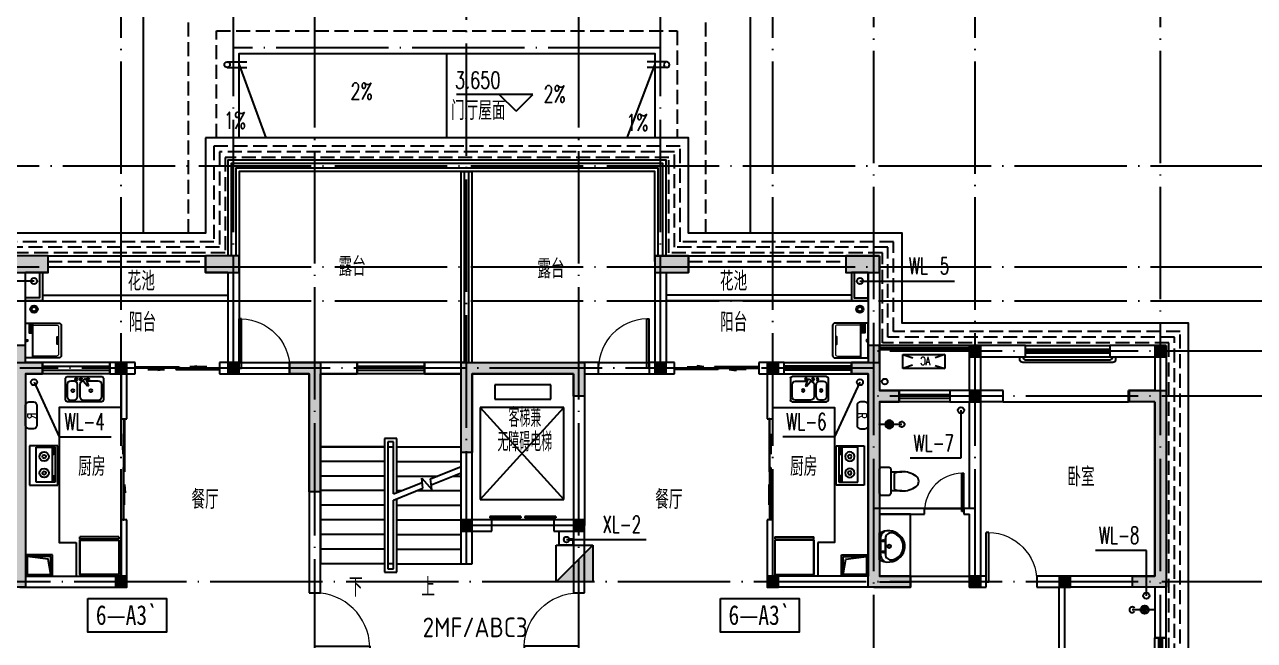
# Model space of a CAD drawing. Extents: x -287580 to -53108, y -522338 to -82629.
# Drawn here: x -248927 to -227036, y -404130 to -393171 of the extents above; entities that cross this region are included whole.
import ezdxf
from ezdxf.enums import TextEntityAlignment as Align

# ---------------------------------------------------------------- set-up
doc = ezdxf.new("R2010")
doc.units = 0
doc.header["$LTSCALE"] = 1000
doc.header["$MEASUREMENT"] = 0
doc.linetypes.add('DASH', pattern=[0.35, 0.25, -0.1])
doc.linetypes.add('DOTE', pattern=[2.42, 2, -0.2, 0.02, -0.2])
for name, color, linetype in [('DIM_ELEV', 3, 'Continuous'), ('DIM_SYMB', 99, 'Continuous'), ('DIM_污水', 3, 'Continuous'), ('DIM_消防', 3, 'Continuous'), ('DOTE', 99, 'Continuous'), ('EQUIP_地漏', 7, 'Continuous'), ('EQUIP_消火栓', 10, 'Continuous'), ('kan', 146, 'Continuous'), ('KTIAO', 124, 'Continuous'), ('PIPE-消防', 1, 'Continuous'), ('PUB_TEXT', 7, 'Continuous'), ('STAIR', 99, 'Continuous'), ('VPIPE-污水', 2, 'Continuous'), ('VPIPE-消防', 1, 'Continuous'), ('WALL', 9, 'Continuous'), ('WINDOW', 99, 'Continuous'), ('填充', 8, 'Continuous'), ('家具', 187, 'Continuous'), ('屋面', 139, 'Continuous'), ('文字2', 7, 'Continuous'), ('栏杆', 169, 'Continuous'), ('给排水标注', 4, 'Continuous'), ('表格', 157, 'Continuous'), ('面层', 215, 'Continuous')]:
    doc.layers.add(name, color=color, linetype=linetype)
doc.layers.add('RENDERING', color=125, linetype='Continuous', lineweight=13)
doc.layers.add('洁、厨具', color=8, linetype='Continuous', lineweight=9)
doc.styles.add('-宋体', font='', dxfattribs={"width": 0.8})
doc.styles.add('_ROMANC', font='romanc__.ttf', dxfattribs={"width": 0.700005})
doc.styles.add('_SIMPLEX', font='SIMPLEX.shx', dxfattribs={"width": 0.75})
doc.styles.add('_TCH_DIM', font='SIMPLEX', dxfattribs={"bigfont": 'GBCBIG'})
doc.styles.add('_TCH_WINDOW', font='SIMPLEX', dxfattribs={"height": 3.5, "bigfont": 'GBCBIG'})
doc.styles.add('_TWT_SERIAL', font='COMPLEX', dxfattribs={"width": 0.8, "height": 3, "bigfont": 'HZTXT'})
doc.styles.add('DIM_FONT', font='simplex_.ttf', dxfattribs={"width": 0.7, "bigfont": 'GBCBIG'})
doc.styles.add('hnurban', font='gbenor.shx', dxfattribs={"width": 0.8, "bigfont": 'gbcbig.shx'})
doc.styles.get("Standard").update_dxf_attribs({"font": 'gbenor.shx', "bigfont": 'gbcbig.shx'})
doc.styles.get('-宋体').set_extended_font_data('SimSun')

# ---------------------------------------------------------------- blocks, each defined once
blk = doc.blocks.new('$TwtSys$00000434')
for p, q in [((-0.5, 0.5), (-0.5, -0.5)), ((-0.5, -0.5), (0.5, 0.5)), ((0.5, 0.5), (-0.5, 0.5)), ((0.5, -0.5), (0.5, 0.5)), ((-0.5, -0.5), (0.5, -0.5))]:
    blk.add_line(p, q)
blk.add_solid([(0.5, -0.5), (0.5, 0.5), (-0.5, -0.5)])
blk = doc.blocks.new('$TwtSys$00000327')
for p, q in [((-94, -9, 0), (9, 94, 0)), ((-9, -94, 0), (94, 9, 0)), ((12, 55, 0), (42, 84, 0)), ((40, 40, 0), (66, 66, 0)), ((55, 12, 0), (84, 42, 0)), ((-84, -42, 0), (-55, -12, 0)), ((-66, -66, 0), (-40, -40, 0)), ((-42, -84, 0), (-12, -55, 0))]:
    blk.add_line(p, q)
for radius in [94, 56.4]:
    blk.add_circle((0, 0, 0), radius)
blk = doc.blocks.new('aaaaaaffffffeeeee')
at = {"layer": 'PIPE-消防'}
for points in [[(-239159, -366262), (-239159, -366237), (-239134, -366237)], [(-239159, -366262), (-239134, -366262), (-239134, -366237)]]:
    blk.add_hatch(color=256, dxfattribs=at).paths.add_polyline_path(points)
at = {"layer": 'DIM_污水'}
for p, q in [((-248759, -361662), (-249151, -361662)), ((-234059, -361662), (-233652, -361662)), ((-233652, -361662), (-232376, -361662)), ((-248759, -363462), (-248309, -364434, 0)), ((-234059, -363462), (-234509, -364434, 0)), ((-232259, -363962), (-232259, -364816)), ((-248309, -364434, 0), (-247388, -364434, 0)), ((-234509, -364434, 0), (-235430, -364434, 0)), ((-232259, -364816), (-233163, -364816)), ((-228959, -366456), (-229863, -366456)), ((-228959, -367262), (-228959, -366456))]:
    blk.add_line(p, q, dxfattribs=at)
at = {"layer": 'DIM_消防'}
for p, q in [((-239279, -366262), (-238752, -366262)), ((-238752, -366262), (-237864, -366262))]:
    blk.add_line(p, q, dxfattribs=at)
at = {"layer": 'EQUIP_消火栓', "color": 99}
blk.add_lwpolyline([(-239409, -366112), (-239159, -366112), (-239159, -366362), (-239409, -366362)], close=True, dxfattribs=at)
at = {"layer": 'PIPE-消防', "const_width": 50}
for points in [[(-239229, -366262), (-239159, -366262)], [(-239159, -366262), (-239159, -366362)]]:
    blk.add_lwpolyline(points, dxfattribs=at)
at = {"layer": 'VPIPE-污水'}
for centre in [(-248759, -361662), (-234059, -361662), (-248759, -363462), (-234059, -363462), (-232259, -363962), (-228959, -367262)]:
    blk.add_circle(centre, 55, dxfattribs=at)
at = {"layer": 'VPIPE-消防'}
blk.add_circle((-239279, -366262), 50, dxfattribs=at)
at = {"layer": 'EQUIP_地漏', "xscale": 0.7, "yscale": 0.7, "zscale": 0.7}
for p in [(-248759, -362162), (-234059, -362162)]:
    blk.add_blockref('$TwtSys$00000327', p, dxfattribs=at)
at = {"layer": 'EQUIP_消火栓', "xscale": 650, "yscale": -650, "zscale": 650, "rotation": 270}
blk.add_blockref('$TwtSys$00000434', (-239139, -366687), dxfattribs=at)
at = {"layer": 'DIM_污水', "color": 7, "style": '_TWT_SERIAL', "width": 0.64}
for s, p in [('WL-5', (-233186, -361542)), ('WL-4', (-248216, -364314, 0)), ('WL-6', (-235370, -364314, 0)), ('WL-7', (-233103, -364696)), ('WL-8', (-229803, -366336))]:
    blk.add_text(s, height=300, dxfattribs=at).set_placement(p)
at = {"layer": 'DIM_消防', "color": 7, "style": '_TWT_SERIAL', "width": 0.64}
blk.add_text('XL-2', height=300, dxfattribs=at).set_placement((-238637, -366142))
blk = doc.blocks.new('ASDGFSDFGGDF')
at = {"layer": '家具'}
for p, q in [((695, -609), (695, 0)), ((695, -609), (695, 0)), ((0, -670), (0, -629)), ((0, -629), (28, -629)), ((28, -629), (28, -609)), ((695, -609), (666, -609)), ((666, -609), (666, -629)), ((666, -629), (695, -629)), ((695, -629), (695, -670)), ((0, -670), (695, -670))]:
    blk.add_line(p, q, dxfattribs=at)
for points in [[(0, -609), (0, 0), (695, 0), (695, -609)], [(666, -609), (28, -609), (28, -629), (666, -629)]]:
    blk.add_lwpolyline(points, close=True, dxfattribs=at)
blk = doc.blocks.new('sdfdsfgf')
at = {"layer": '家具'}
for points in [[(1414289, 21341), (1413809, 21341), (1413809, 20961), (1414289, 20961), (1414289, 21341)], [(1414259, 20991), (1414211, 21259), (1413839, 21311)]]:
    blk.add_lwpolyline(points, dxfattribs=at)
blk.add_lwpolyline([(1414259, 21311), (1413839, 21311), (1413839, 20991), (1414259, 20991)], close=True, dxfattribs=at)
blk = doc.blocks.new('A$C685A49D5')
at = {"layer": '家具'}
for p, q in [((31, 450), (644, 450)), ((0, 31), (0, 419)), ((31, 307), (31, 92)), ((153, 368), (92, 368)), ((215, 92), (215, 307)), ((256, 307), (256, 92)), ((390, 277), (320, 363)), ((340, 402), (325, 393)), ((369, 391), (408, 287)), ((583, 368), (377, 368)), ((408, 287), (390, 277)), ((644, 92), (644, 307)), ((675, 419), (675, 31)), ((644, 0), (31, 0)), ((92, 31), (153, 31)), ((317, 31), (583, 31))]:
    blk.add_line(p, q, dxfattribs=at)
for centre, radius in [((128, 199), 25.6), ((194, 399), 20.5), ((276, 399), 20.5), ((399, 399), 20.5), ((450, 199), 25.6)]:
    blk.add_circle(centre, radius, dxfattribs=at)
for centre, radius, start, end in [((31, 419), 30.7, 90, 180), ((644, 419), 30.7, 0, 90), ((92, 307), 61.4, 90, 180), ((153, 307), 61.4, 0, 90), ((317, 307), 61.4, 90, 180), ((335, 376), 20.5, 120, 219.4623), ((350, 384), 20.5, 20.5377, 120), ((583, 307), 61.4, 0, 90), ((31, 31), 30.7, 180, 270), ((92, 92), 61.4, 180, 270), ((153, 92), 61.4, 270, 0), ((317, 92), 61.4, 180, 270), ((583, 92), 61.4, 270, 0), ((644, 31), 30.7, 270, 0)]:
    blk.add_arc(centre, radius, start, end, dxfattribs=at)
at = {"layer": '家具', "style": 'DIM_FONT', "width": 0.8, "flags": 9}
for tag in ['YSIZE', 'XSIZE']:
    blk.add_attdef(tag, (338, 450), '', height=0.5, rotation=270, dxfattribs=at)
blk = doc.blocks.new('$plan$00001601')
at = {"layer": '家具'}
for p, q in [((-350, 16), (350, 16)), ((-350, -484), (-350, 16)), ((350, 16), (350, -484)), ((-323, -98), (-323, -440)), ((299, -98), (-323, -98)), ((299, -440), (299, -98)), ((-323, -384), (299, -384)), ((-291, -407), (-291, -418)), ((-216, -416), (-280, -416)), ((-280, -416), (-280, -433)), ((-280, -433), (-216, -433)), ((-216, -433), (-216, -416)), ((-199, -408), (-199, -418)), ((182, -407), (182, -418)), ((193, -416), (193, -433)), ((257, -416), (193, -416)), ((193, -433), (257, -433)), ((257, -433), (257, -416)), ((274, -408), (274, -418)), ((350, -484), (-350, -484)), ((-323, -440), (299, -440))]:
    blk.add_line(p, q, dxfattribs=at)
for points in [[(-199, -408, 0.259034), (-201, -404, 0.076276), (-213, -399, 0.036515), (-226, -397, 0.026615), (-245, -396, 0.026615), (-264, -397, 0.036515), (-277, -399, 0.076276), (-289, -404, 0.259034), (-291, -408, 0.078462), (-291, -409, 0.056762)], [(-199, -418, 0.259034), (-201, -415, 0.076276), (-213, -410, 0.036515), (-226, -407, 0.026615), (-245, -406, 0.026615), (-264, -407, 0.036515), (-277, -410, 0.076276), (-289, -415, 0.259034), (-291, -418, 0.259034), (-289, -422, 0.056762), (-280, -426, 0.036515)], [(-216, -427, 0.008736), (-213, -427, 0.076276), (-201, -422, 0.259034), (-199, -418, 0.259034)], [(274, -408, 0.259034), (272, -404, 0.076276), (260, -399, 0.036515), (247, -397, 0.026615), (228, -396, 0.026615), (209, -397, 0.036515), (196, -399, 0.076276), (184, -404, 0.259034), (182, -408, 0.078462), (182, -409, 0.056762)], [(274, -418, 0.259034), (272, -415, 0.076276), (260, -410, 0.036515), (247, -407, 0.026615), (228, -406, 0.026615), (209, -407, 0.036515), (196, -410, 0.076276), (184, -415, 0.259034), (182, -418, 0.259034), (184, -422, 0.056762), (193, -426, 0.036515)], [(257, -427, 0.008736), (260, -427, 0.076276), (272, -422, 0.259034), (274, -418, 0.259034)]]:
    blk.add_lwpolyline(points, format="xyb", dxfattribs=at)
for centre, radius, start, end in [((-158, -243), 82.5, 0.964, 0), ((-158, -243), 31.6, 0.6532, 0), ((134, -243), 82.5, 180, 179.036), ((134, -243), 31.6, 180, 179.3468)]:
    blk.add_arc(centre, radius, start, end, dxfattribs=at)
blk = doc.blocks.new('A$C3451006C')
blk.add_lwpolyline([(-50, 330), (-50, -30, 0.414214), (10, -90), (90, -90, 0.414214), (150, -30), (150, 330, 0.414214), (90, 390), (10, 390, 0.414214)], format="xyb", close=True)
at = {"style": '_SIMPLEX', "width": 0.8}
blk.add_text('R', height=150, rotation=270, dxfattribs=at).set_placement((-32, 144), align=Align.CENTER)
blk = doc.blocks.new('$plan$00001623')
at = {"layer": '家具', "linetype": 'Continuous'}
blk.add_line((-341, -145), (342, -145), dxfattribs=at)
at = {"layer": '家具'}
blk.add_lwpolyline([(295, -706), (-295, -706, -0.414214), (-345, -656), (-345, 0), (345, 0), (345, -656, -0.414214)], format="xyb", close=True, dxfattribs=at)
at = {"layer": '家具', "lineweight": 13}
blk.add_lwpolyline([(307, -145), (307, -611, -0.414214), (267, -651), (-267, -651, -0.414214), (-307, -611), (-307, -145)], format="xyb", dxfattribs=at)
at = {"layer": '家具'}
for points in [[(323, -72), (152, -72), (152, -120), (323, -120)], [(163, -86), (177, -86), (177, -99), (163, -99)], [(189, -86), (202, -86), (202, -99), (189, -99)], [(213, -86), (227, -86), (227, -99), (213, -99)], [(239, -86), (253, -86), (253, -99), (239, -99)], [(281, -110), (309, -110), (309, -80), (281, -80)]]:
    blk.add_lwpolyline(points, close=True, dxfattribs=at)
blk.add_lwpolyline([(-71, -651), (-71, -623), (0, -623), (71, -623), (71, -651)], dxfattribs=at)
blk.add_circle((0, -25), 16, dxfattribs=at)
blk = doc.blocks.new('90304092557924')
at = {"layer": 'KTIAO', "color": 99}
for p, q in [((-375, 125), (-198, 66)), ((-375, 125), (-375, -125)), ((375, 125), (-375, 125)), ((375, 125), (198, 66)), ((375, -125), (375, 125)), ((-203, -68), (-375, -125)), ((-375, -125), (375, -125)), ((200, -67), (375, -125))]:
    blk.add_line(p, q, dxfattribs=at)
at = {"layer": 'KTIAO', "color": 99, "style": '_ROMANC', "width": 0.7}
blk.add_text('AC', height=148.6, dxfattribs=at).set_placement((-113, -66))
at = {"layer": 'KTIAO', "color": 99, "style": 'DIM_FONT', "oblique": 0, "width": 0.6, "flags": 9}
for tag in ['XSIZE', 'YSIZE']:
    blk.add_attdef(tag, (-375, -125), '', height=0.5, dxfattribs=at)
blk = doc.blocks.new('M_E6')
for p, q in [((-240, 0), (-270, -79)), ((240, 0), (-240, 0)), ((-237, 0), (239, 0)), ((240, 0), (270, -79)), ((-213, -36), (-271, -91)), ((-179, -23), (181, -23)), ((141, -105), (-141, -105)), ((-141, -105), (141, -105)), ((217, -37), (274, -95))]:
    blk.add_line(p, q)
for centre, radius in [((-99, -65), 16.3), ((2, -172), 31.6), ((2, -172), 23), ((101, -65), 16.3)]:
    blk.add_circle(centre, radius)
for centre, radius, start, end in [((28, -152), 307, 166.1751, 244.7296), ((-141, -205), 100, 90, 190.5602), ((-179, -73), 50, 90, 133.181), ((-28, -152), 307, 297.0639, 13.8249), ((141, -205), 100, 349.4398, 90), ((181, -73), 50, 44.5607, 90), ((0, -179), 243, 190.5602, 349.4398), ((0, -201), 250, 245.8071, 296.4628), ((28, -152), 307, 266.589, 266.5936)]:
    blk.add_arc(centre, radius, start, end)
at = {"width": 0.8, "flags": 9}
for tag in ['XSIZE', 'YSIZE']:
    blk.add_attdef(tag, (0, 0), '', height=0.5, dxfattribs=at)
blk = doc.blocks.new('1')
for p, q in [((-520, 231), (-380, 231)), ((-550, -239), (-550, 201)), ((-350, 201), (-350, 151)), ((-350, 151), (-350, -189)), ((-350, 151), (-154, 151)), ((-289, 121), (-289, -159)), ((-154, -189), (-350, -189)), ((-350, -189), (-350, -239)), ((-380, -269), (-520, -269))]:
    blk.add_line(p, q)
for centre, radius, start, end in [((-520, 201), 30, 90, 180), ((-380, 201), 30, 360, 90), ((-137, -247), 398, 92.544, 112.5495), ((-137, -247), 398, 53.3619, 92.544), ((40, -19), 110, 303.4509, 56.5491), ((-137, 208), 398, 247.4505, 267.456), ((-137, 208), 398, 267.456, 306.6381), ((-520, -239), 30, 180, 270), ((-380, -239), 30, 270, 360)]:
    blk.add_arc(centre, radius, start, end)
blk = doc.blocks.new('$lvtry$00000168')
at = {"color": 0}
blk.add_line((0, 0), (0, -395), dxfattribs=at)
blk.add_arc((0, -395), 50, 121.0332, 58.9668, dxfattribs=at)
for p in [(0, 0), (0, -223)]:
    blk.add_point(p, dxfattribs=at)
blk = doc.blocks.new('$lvtry$00000171')
for p, q in [((-74, 11), (-11, 74)), ((-70, -27), (27, 70)), ((-53, -53), (53, 53)), ((-27, -70), (70, 27)), ((11, -74), (74, -11))]:
    blk.add_line(p, q)
blk.add_circle((0, 0), 75)
blk.add_point((0, 0))
blk = doc.blocks.new('A$C6BE329BC')
at = {"layer": '家具'}
blk.add_blockref('$lvtry$00000168', (75, 445), dxfattribs=at)
at = {"layer": '家具', "rotation": 180}
blk.add_blockref('$lvtry$00000171', (75, 271), dxfattribs=at)
blk = doc.blocks.new('TRHH')
at = {"color": 6}
blk.add_circle((-233616, -461390), 50, dxfattribs=at)
blk = doc.blocks.new('A$C4E4A79F1')
at = {"color": 6}
for points in [[(0, 350), (0, 0)], [(100, 350), (100, 0)]]:
    blk.add_lwpolyline(points, dxfattribs=at)
blk.add_circle((50, 350), 50, dxfattribs=at)
blk = doc.blocks.new('A$C323E2525')
at = {"layer": '填充'}
for points in [[(5100, 14500), (5700, 14500), (5700, 14200), (5100, 14200)], [(8500, 14500), (9100, 14500), (9100, 14200), (8500, 14200)], [(16500, 14500), (17100, 14500), (17100, 14200), (16500, 14200)], [(19900, 14500), (20500, 14500), (20500, 14200), (19900, 14200)], [(0, 12900), (200, 12900), (200, 12700), (0, 12700)], [(3300, 12900), (3500, 12900), (3500, 12700), (3300, 12700)], [(5100, 12900), (5300, 12900), (5300, 12600), (5100, 12600)], [(20300, 12900), (20500, 12900), (20500, 12600), (20300, 12600)], [(6900, 12600), (7100, 12600), (7100, 12400), (6900, 12400)], [(8900, 12600), (9100, 12600), (9100, 12400), (8900, 12400)], [(16500, 12600), (16700, 12600), (16700, 12400), (16500, 12400)], [(18500, 12600), (18700, 12600), (18700, 12400), (18500, 12400)], [(3300, 12100), (3500, 12100), (3500, 11900), (3300, 11900)], [(10350, 9800), (10550, 9800), (10550, 9600), (10350, 9600)], [(12350, 9800), (12550, 9800), (12550, 9600), (12350, 9600)], [(1700, 8800), (1900, 8800), (1900, 8600), (1700, 8600)], [(3300, 8800), (3500, 8800), (3500, 8600), (3300, 8600)], [(6900, 8800), (7100, 8800), (7100, 8600), (6900, 8600)], [(18500, 8800), (18700, 8800), (18700, 8600), (18500, 8600)]]:
    blk.add_hatch(color=256, dxfattribs=at).paths.add_polyline_path(points)
at = {"color": 6}
for points in [[(5100, 14500), (5700, 14500), (5700, 14200), (5100, 14200)], [(8500, 14500), (9100, 14500), (9100, 14200), (8500, 14200)], [(16500, 14500), (17100, 14500), (17100, 14200), (16500, 14200)], [(19900, 14500), (20500, 14500), (20500, 14200), (19900, 14200)], [(0, 12900), (200, 12900), (200, 12700), (0, 12700)], [(3300, 12900), (3500, 12900), (3500, 12700), (3300, 12700)], [(5100, 12900), (5300, 12900), (5300, 12600), (5100, 12600)], [(20300, 12900), (20500, 12900), (20500, 12600), (20300, 12600)], [(6900, 12600), (7100, 12600), (7100, 12400), (6900, 12400)], [(8900, 12600), (9100, 12600), (9100, 12400), (8900, 12400)], [(16500, 12600), (16700, 12600), (16700, 12400), (16500, 12400)], [(18500, 12600), (18700, 12600), (18700, 12400), (18500, 12400)], [(3300, 12100), (3500, 12100), (3500, 11900), (3300, 11900)], [(10350, 9800), (10550, 9800), (10550, 9600), (10350, 9600)], [(12350, 9800), (12550, 9800), (12550, 9600), (12350, 9600)], [(1700, 8800), (1900, 8800), (1900, 8600), (1700, 8600)], [(3300, 8800), (3500, 8800), (3500, 8600), (3300, 8600)], [(6900, 8800), (7100, 8800), (7100, 8600), (6900, 8600)], [(18500, 8800), (18700, 8800), (18700, 8600), (18500, 8600)]]:
    blk.add_lwpolyline(points, close=True, dxfattribs=at)
blk = doc.blocks.new('A$C17F555B1')
at = {"layer": '填充'}
h = blk.add_hatch(color=256, dxfattribs=at)
h.dxf.hatch_style = 1
h.paths.add_polyline_path([(55300, 3700), (55300, 3300), (55700, 3300), (55700, 3700)])
h.paths.add_polyline_path([(30100, 3700), (30100, 3300), (30500, 3300), (30500, 3700)])
h.paths.add_polyline_path([(25600, 3300), (25600, 3700), (25200, 3700), (25200, 3300)])
h.paths.add_polyline_path([(400, 3300), (400, 3700), (0, 3700), (0, 3300)])
h.paths.add_polyline_path([(45350, 10300), (45350, 8200), (45150, 8200), (45150, 10500), (45700, 10500), (45700, 10300)])
h.paths.add_polyline_path([(10550, 10500), (10550, 8200), (10350, 8200), (10350, 10300), (10000, 10300), (10000, 10500)])
h.paths.add_polyline_path([(5600, 0), (5100, 0), (5100, 2500), (5300, 2500), (5300, 200), (5600, 200)])
h.paths.add_polyline_path([(20500, 0), (20000, 0), (20000, 200), (20300, 200), (20300, 2500), (20500, 2500)])
h.paths.add_polyline_path([(35700, 0), (35200, 0), (35200, 2500), (35400, 2500), (35400, 200), (35700, 200)])
h.paths.add_polyline_path([(50600, 0), (50100, 0), (50100, 200), (50400, 200), (50400, 2500), (50600, 2500)])
h.paths.add_polyline_path([(54000, 0), (53350, 0), (53350, 200), (53800, 200), (53800, 2100), (54000, 2100)])
h.paths.add_polyline_path([(32450, 0), (31800, 0), (31800, 2100), (32000, 2100), (32000, 200), (32450, 200)])
h.paths.add_polyline_path([(23900, 0), (23250, 0), (23250, 200), (23700, 200), (23700, 2100), (23900, 2100)])
h.paths.add_polyline_path([(2350, 0), (1700, 0), (1700, 2100), (1900, 2100), (1900, 200), (2350, 200)])
h.paths.add_polyline_path([(50600, 9800), (50600, 6700), (51150, 6700), (51150, 6500), (50400, 6500), (50400, 9800), (50400, 10300), (50100, 10300), (50100, 10500), (50600, 10500), (50600, 10000), (50950, 10000), (50950, 9800)])
h.paths.add_polyline_path([(35400, 10300), (35400, 9800), (35400, 6500), (34650, 6500), (34650, 6700), (35200, 6700), (35200, 9800), (34850, 9800), (34850, 10000), (35200, 10000), (35200, 10500), (35700, 10500), (35700, 10300)])
h.paths.add_polyline_path([(20500, 10500), (20500, 10000), (20850, 10000), (20850, 9800), (20500, 9800), (20500, 6700), (21050, 6700), (21050, 6500), (20300, 6500), (20300, 9800), (20300, 10300), (20000, 10300), (20000, 10500)])
h.paths.add_polyline_path([(5300, 9800), (5300, 6500), (4550, 6500), (4550, 6700), (5100, 6700), (5100, 9800), (4750, 9800), (4750, 10000), (5100, 10000), (5100, 10500), (5600, 10500), (5600, 10300), (5300, 10300)])
h.paths.add_polyline_path([(15050, 10300), (13250, 10300), (13250, 8900), (13050, 8900), (13050, 10500), (15250, 10500), (15250, 9900), (15050, 9900)])
h.paths.add_polyline_path([(40650, 10300), (40650, 9900), (40450, 9900), (40450, 10500), (42650, 10500), (42650, 8900), (42450, 8900), (42450, 10300)])
h.paths.add_polyline_path([(39900, 1900), (39900, 1000), (40400, 1000), (40400, 800), (39900, 800), (39900, 0), (39300, 0), (39300, 200), (39700, 200), (39700, 1000), (39700, 1900)])
h.paths.add_polyline_path([(46100, 1900), (46100, 1000), (46100, 200), (46500, 200), (46500, 0), (45900, 0), (45900, 800), (45400, 800), (45400, 1000), (45900, 1000), (45900, 1900)])
h.paths.add_polyline_path([(40650, 5400), (40650, 5100), (41300, 5100), (41300, 4100), (41100, 4100), (41100, 4900), (40450, 4900), (39900, 4900), (39900, 4800), (39700, 4800), (39700, 5100), (40450, 5100), (40450, 5400)])
h.paths.add_polyline_path([(45350, 5400), (45350, 5100), (46100, 5100), (46100, 4800), (45900, 4800), (45900, 4900), (45350, 4900), (44700, 4900), (44700, 4100), (44500, 4100), (44500, 5100), (45150, 5100), (45150, 5400)])
h.paths.add_polyline_path([(30750, 9800), (30300, 9800), (30300, 6700), (30700, 6700), (30700, 6500), (30100, 6500), (30100, 10000), (30750, 10000)])
h.paths.add_polyline_path([(55700, 10000), (55700, 6500), (55100, 6500), (55100, 6700), (55500, 6700), (55500, 9800), (55050, 9800), (55050, 10000)])
h.paths.add_polyline_path([(16000, 1900), (16000, 1000), (16000, 200), (16400, 200), (16400, 0), (15800, 0), (15800, 800), (15300, 800), (15300, 1000), (15800, 1000), (15800, 1900)])
h.paths.add_polyline_path([(9800, 1900), (9800, 1000), (10300, 1000), (10300, 800), (9800, 800), (9800, 0), (9200, 0), (9200, 200), (9600, 200), (9600, 1000), (9600, 1900)])
h.paths.add_polyline_path([(15250, 5400), (15250, 5100), (16000, 5100), (16000, 4800), (15800, 4800), (15800, 4900), (15250, 4900), (14600, 4900), (14600, 4100), (14400, 4100), (14400, 5100), (15050, 5100), (15050, 5400)])
h.paths.add_polyline_path([(10550, 5400), (10550, 5100), (11200, 5100), (11200, 4100), (11000, 4100), (11000, 4900), (10350, 4900), (9800, 4900), (9800, 4800), (9600, 4800), (9600, 5100), (10350, 5100), (10350, 5400)])
h.paths.add_polyline_path([(25400, 9800), (24950, 9800), (24950, 10000), (25600, 10000), (25600, 6500), (25000, 6500), (25000, 6700), (25400, 6700)])
h.paths.add_polyline_path([(200, 9800), (200, 6700), (600, 6700), (600, 6500), (0, 6500), (0, 10000), (650, 10000), (650, 9800)])
at = {"color": 3}
for points in [[(5300, 9800), (5300, 6500), (4550, 6500), (4550, 6700), (5100, 6700), (5100, 9800), (4750, 9800), (4750, 10000), (5100, 10000), (5100, 10500), (5600, 10500), (5600, 10300), (5300, 10300)], [(10550, 10500), (10550, 8200), (10350, 8200), (10350, 10300), (10000, 10300), (10000, 10500)], [(15050, 10300), (13250, 10300), (13250, 8900), (13050, 8900), (13050, 10500), (15250, 10500), (15250, 9900), (15050, 9900)], [(20500, 10500), (20500, 10000), (20850, 10000), (20850, 9800), (20500, 9800), (20500, 6700), (21050, 6700), (21050, 6500), (20300, 6500), (20300, 9800), (20300, 10300), (20000, 10300), (20000, 10500)], [(25400, 9800), (24950, 9800), (24950, 10000), (25600, 10000), (25600, 6500), (25000, 6500), (25000, 6700), (25400, 6700)]]:
    blk.add_lwpolyline(points, close=True, dxfattribs=at)
blk = doc.blocks.new('$DorLib2D$00000131')
at = {"color": 0, "linetype": 'Continuous'}
for p, q in [((-0.5, 0.125), (-0.5, 0)), ((0.019, 0.125), (-0.5, 0.125)), ((0.019, 0), (0.019, 0.125)), ((0.15, 0.125), (0.232, 0.197)), ((0.35, 0.125), (0.15, 0.125)), ((0.232, 0.197), (0.232, 0.125)), ((-0.5, 0), (0.019, 0)), ((-0.024, 0), (0.5, 0)), ((-0.024, -0.125), (-0.024, 0)), ((0.5, 0), (0.5, -0.125)), ((-0.35, -0.125), (-0.15, -0.125)), ((-0.232, -0.197), (-0.232, -0.125)), ((-0.15, -0.125), (-0.232, -0.197)), ((0.5, -0.125), (-0.024, -0.125))]:
    blk.add_line(p, q, dxfattribs=at)
blk = doc.blocks.new('$WINLIB2D$00000001')
at = {"color": 0}
for points in [[(-0.5, 0.5), (-0.5, -0.5)], [(-0.5, 0.5), (0.5, 0.5)], [(0.5, -0.5), (0.5, 0.5)], [(0.5, 0.167), (-0.5, 0.167)], [(0.5, -0.167), (-0.5, -0.167)], [(-0.5, -0.5), (0.5, -0.5)]]:
    blk.add_lwpolyline(points, dxfattribs=at)
blk = doc.blocks.new('$DorLib2D$00000001')
for p, q in [((0.45, 0.975), (0.5, 0.975)), ((0.45, 0), (0.45, 0.975)), ((0.5, 0), (0.5, 0.975)), ((0.5, 0), (0.45, 0))]:
    blk.add_line(p, q)
at = {"lineweight": 13}
blk.add_arc((0.475, 0), 0.975, 91.4693, 180, dxfattribs=at)
blk = doc.blocks.new('$DorLib2D$00000127')
at = {"color": 0, "linetype": 'Continuous'}
for p, q in [((-0.033, 0.795), (-0.533, 0.795)), ((-0.533, 0.795), (-0.533, 0.69)), ((-0.033, 0.69), (-0.533, 0.69)), ((-0.033, 0.795), (-0.033, 0.69)), ((0.033, 0.795), (0.033, 0.69)), ((0.533, 0.795), (0.033, 0.795)), ((0.533, 0.69), (0.033, 0.69)), ((0.533, 0.795), (0.533, 0.69)), ((0.5, 0.5), (-0.5, 0.5))]:
    blk.add_line(p, q, dxfattribs=at)

msp = doc.modelspace()

# ---------------------------------------------------------------- linework, layer by layer
at = {"color": 99}
for points in [[(-241408.8, -395184.6), (-241408.8, -393684.6)], [(-245108.8, -393886), (-244631, -395184.6)], [(-237708.8, -393874), (-238205.5, -395184.6)]]:
    msp.add_lwpolyline(points, dxfattribs=at)
at = {"layer": 'DIM_ELEV'}
for p, q in [((-239878.5, -394412.5), (-241236.5, -394412.5)), ((-240178.5, -394712.5), (-240478.5, -394412.5)), ((-240178.5, -394712.5), (-239878.5, -394412.5))]:
    msp.add_line(p, q, dxfattribs=at)
at = {"layer": 'DIM_SYMB'}
for points in [[(-243231.1, -394357, 0, 0, 0), (-243826.5, -394357, 80, 0, 0), (-244126.5, -394357, 0, 0, 0)], [(-239205, -394406, 0, 0, 0), (-238609.6, -394406, 80, 0, 0), (-238309.6, -394406, 0, 0, 0)], [(-244977.5, -394962.9, 0, 0, 0), (-244977.5, -394815.2, 80, 0, 0), (-244977.5, -394515.2, 0, 0, 0)], [(-237818, -395001.4, 0, 0, 0), (-237818, -394853.7, 80, 0, 0), (-237818, -394553.7, 0, 0, 0)], [(-243058.8, -402894.6, 0, 0, 0), (-243058.8, -400034.6, 0, 0, 0), (-241758.8, -400034.6, 0, 0, 0), (-241758.8, -400904.6, 80, 0, 0), (-241758.8, -401204.6, 0, 0, 0)], [(-241758.8, -402894.6, 0, 0, 0), (-241758.8, -401764.6, 80, 0, 0), (-241758.8, -401464.6, 0, 0, 0)]]:
    msp.add_lwpolyline(points, format="xyseb", dxfattribs=at)
at = {"layer": 'DOTE', "linetype": 'DOTE'}
for p, q in [((-247208.8, -403084.6), (-247208.8, -391462)), ((-245208.8, -399284.6), (-245208.8, -391462)), ((-243758.8, -404684.6), (-243758.8, -391462)), ((-241058.8, -402764.6), (-241058.8, -391462)), ((-239058.8, -404684.6), (-239058.8, -391462)), ((-237608.8, -399284.6), (-237608.8, -391462)), ((-235608.8, -403084.6), (-235608.8, -391462)), ((-233808.8, -412579), (-233808.8, -391462)), ((-232008.8, -403084.6), (-232008.8, -391462)), ((-228708.8, -412579), (-228708.8, -391462)), ((-237608.8, -393584.6), (-245208.8, -393584.6)), ((-255504.5, -395684.6), (-197644.8, -395684.6)), ((-255504.5, -397484.6), (-197644.8, -397484.6)), ((-255504.5, -398084.6), (-197644.8, -398084.6)), ((-197644.8, -398984.6), (-233808.8, -398984.6)), ((-233808.8, -399284.6), (-249008.8, -399284.6)), ((-197644.8, -399784.6), (-233808.8, -399784.6)), ((-232008.8, -401784.6), (-233808.8, -401784.6)), ((-239058.8, -402084.6), (-241058.8, -402084.6)), ((-197644.8, -403084.6), (-255504.5, -403084.6)), ((-230408.8, -412579), (-230408.8, -403084.6))]:
    msp.add_line(p, q, dxfattribs=at)
at = {"layer": 'kan'}
for p, q in [((-241158.8, -399184.6), (-241158.8, -395784.6)), ((-241158.8, -395784.6), (-240958.8, -395784.6)), ((-240958.8, -399184.6), (-240958.8, -395784.6)), ((-248508.8, -397284.6), (-245708.8, -397284.6)), ((-237108.8, -397284.6), (-234308.8, -397284.6)), ((-248508.8, -397484.6), (-245708.8, -397484.6)), ((-237108.8, -397484.6), (-234308.8, -397484.6)), ((-241158.8, -399184.6), (-240958.8, -399184.6))]:
    msp.add_line(p, q, dxfattribs=at)
at = {"layer": 'kan', "linetype": 'DASH'}
for p, q in [((-248508.8, -397384.6), (-245708.8, -397384.6)), ((-237108.8, -397384.6), (-234308.8, -397384.6))]:
    msp.add_line(p, q, dxfattribs=at)
at = {"layer": 'kan', "color": 124}
for p, q in [((-248908.8, -398084.6), (-245308.8, -398084.6)), ((-248608.8, -397984.6), (-245308.8, -397984.6)), ((-234208.8, -397984.6), (-237508.8, -397984.6)), ((-233908.8, -398084.6), (-237508.8, -398084.6))]:
    msp.add_line(p, q, dxfattribs=at)
at = {"layer": 'kan'}
for points in [[(-237508.8, -397284.6), (-237508.8, -395584.6), (-245308.8, -395584.6), (-245308.8, -397284.6)], [(-237708.8, -397384.6), (-237708.8, -395784.6), (-245108.8, -395784.6), (-245108.8, -397284.6), (-245108.8, -397284.6)], [(-232108.8, -398884.6), (-233708.8, -398884.6)]]:
    msp.add_lwpolyline(points, dxfattribs=at)
at = {"layer": 'STAIR'}
for p, q in [((-241158.8, -399384.6), (-243658.8, -399384.6)), ((-243658.8, -399384.6), (-243658.8, -400684.6)), ((-241158.8, -400684.6), (-241158.8, -399384.6)), ((-242298.8, -400534.6), (-242518.8, -400534.6)), ((-242518.8, -400534.6), (-242518.8, -402914.6)), ((-242298.8, -401499.6), (-242298.8, -400534.6)), ((-243658.8, -400684.6), (-243658.8, -402764.6)), ((-242518.8, -400684.6), (-243658.8, -400684.6)), ((-243658.8, -400684.6), (-242518.8, -400684.6)), ((-242358.8, -400594.6), (-242458.8, -400594.6)), ((-242458.8, -400594.6), (-242458.8, -402854.6)), ((-242458.8, -400684.6), (-242458.8, -402764.6)), ((-242458.8, -400684.6), (-242358.8, -400684.6)), ((-242358.8, -401523.9), (-242358.8, -400594.6)), ((-242358.8, -401523.9), (-242358.8, -400684.6)), ((-242298.8, -400684.6), (-241158.8, -400684.6)), ((-242298.8, -400684.6), (-241158.8, -400684.6)), ((-241158.8, -401037.3), (-241158.8, -400684.6)), ((-242518.8, -400944.6), (-243658.8, -400944.6)), ((-242298.8, -400944.6), (-241158.8, -400944.6)), ((-242518.8, -401204.6), (-243658.8, -401204.6)), ((-242298.8, -401204.6), (-241571.3, -401204.6)), ((-241835.7, -401419.7), (-241857.6, -401242.6)), ((-241857.6, -401242.6), (-241677.4, -401442.3)), ((-241700.4, -401256.9), (-241158.8, -401037.3)), ((-241687.7, -401359.7), (-241158.8, -401145.2)), ((-241305.1, -401204.6), (-241158.8, -401204.6)), ((-241158.8, -402764.6), (-241158.8, -401145.2)), ((-242518.8, -401464.6), (-243658.8, -401464.6)), ((-242358.8, -401523.9), (-241848.4, -401317)), ((-242358.8, -401631.8), (-241835.7, -401419.7)), ((-242298.8, -401464.6), (-242212.5, -401464.6)), ((-241946.3, -401464.6), (-241158.8, -401464.6)), ((-241677.4, -401442.3), (-241700.4, -401256.9)), ((-242358.8, -402764.6), (-242358.8, -401631.8)), ((-242358.8, -402854.6), (-242358.8, -401631.8)), ((-242298.8, -402914.6), (-242298.8, -401607.5)), ((-242518.8, -401724.6), (-243658.8, -401724.6)), ((-242298.8, -401724.6), (-241158.8, -401724.6)), ((-242518.8, -401984.6), (-243658.8, -401984.6)), ((-242298.8, -401984.6), (-241158.8, -401984.6)), ((-242518.8, -402244.6), (-243658.8, -402244.6)), ((-242298.8, -402244.6), (-241158.8, -402244.6)), ((-242518.8, -402504.6), (-243658.8, -402504.6)), ((-242298.8, -402504.6), (-241158.8, -402504.6)), ((-242518.8, -402764.6), (-243658.8, -402764.6)), ((-242358.8, -402764.6), (-242458.8, -402764.6)), ((-242298.8, -402764.6), (-241158.8, -402764.6)), ((-242518.8, -402914.6), (-242298.8, -402914.6)), ((-242458.8, -402854.6), (-242358.8, -402854.6))]:
    msp.add_line(p, q, dxfattribs=at)
at = {"layer": 'STAIR', "color": 197}
for p, q in [((-240558.8, -399584.6, 76423.5), (-240558.8, -399834.6, 76423.5)), ((-239558.8, -399584.6, 76423.5), (-240558.8, -399584.6, 76423.5)), ((-239558.8, -399834.6, 76423.5), (-239558.8, -399584.6, 76423.5)), ((-240558.8, -399834.6, 76423.5), (-239558.8, -399834.6, 76423.5)), ((-240817.7, -399984.6, 76423.5), (-240817.7, -401622.2, 76423.5)), ((-239329.2, -399984.6, 76423.5), (-240817.7, -399984.6, 76423.5)), ((-240817.7, -399984.6, 76423.5), (-239329.2, -401622.2, 76423.5)), ((-240817.7, -401622.2, 76423.5), (-239329.2, -399984.6, 76423.5)), ((-239329.2, -401622.2, 76423.5), (-239329.2, -399984.6, 76423.5)), ((-240817.7, -401622.2, 76423.5), (-239329.2, -401622.2, 76423.5))]:
    msp.add_line(p, q, dxfattribs=at)
at = {"layer": 'WALL'}
for p, q in [((-248508.8, -397284.6), (-249108.8, -397284.6)), ((-248508.8, -397584.6), (-248508.8, -397284.6)), ((-245108.8, -397284.6), (-245708.8, -397284.6)), ((-245708.8, -397584.6), (-245708.8, -397284.6)), ((-245108.8, -397284.6), (-245108.8, -399184.6)), ((-237708.8, -397284.6), (-237708.8, -399184.6)), ((-237708.8, -397284.6), (-237108.8, -397284.6)), ((-237108.8, -397284.6), (-237108.8, -397584.6)), ((-234308.8, -397284.6), (-233708.8, -397284.6)), ((-234308.8, -397284.6), (-234308.8, -397584.6)), ((-233708.8, -397284.6), (-233708.8, -399284.6)), ((-248908.8, -399184.6), (-248908.8, -397584.6)), ((-248508.8, -397584.6), (-248908.8, -397584.6)), ((-245308.8, -397584.6), (-245708.8, -397584.6)), ((-245308.8, -397584.6), (-245308.8, -399184.6)), ((-237508.8, -397584.6), (-237508.8, -399184.6)), ((-237508.8, -397584.6), (-237108.8, -397584.6)), ((-234308.8, -397584.6), (-233908.8, -397584.6)), ((-233908.8, -397584.6), (-233908.8, -399184.6)), ((-231108.8, -398884.6), (-232108.8, -398884.6)), ((-232108.8, -399684.6), (-232108.8, -398884.6)), ((-231108.8, -399084.6), (-231108.8, -398884.6)), ((-228608.8, -398884.6), (-229608.8, -398884.6)), ((-229608.8, -398884.6), (-229608.8, -399084.6)), ((-228608.8, -398884.6), (-228608.8, -399784.6)), ((-248608.8, -399184.6), (-248908.8, -399184.6)), ((-248608.8, -399384.6), (-248608.8, -399184.6)), ((-247208.8, -399184.6), (-247408.8, -399184.6)), ((-247408.8, -399184.6), (-247408.8, -399384.6)), ((-246958.8, -399184.6), (-247208.8, -399184.6)), ((-246958.8, -399384.6), (-246958.8, -399184.6)), ((-245308.8, -399184.6), (-245458.8, -399184.6)), ((-245458.8, -399184.6), (-245458.8, -399384.6)), ((-245108.8, -399384.6), (-245108.8, -399184.6)), ((-243758.8, -399184.6), (-244208.8, -399184.6)), ((-244208.8, -399184.6), (-244208.8, -399384.6)), ((-243008.8, -399184.6), (-243758.8, -399184.6)), ((-243008.8, -399384.6), (-243008.8, -399184.6)), ((-241058.8, -399184.6), (-241808.8, -399184.6)), ((-241808.8, -399184.6), (-241808.8, -399384.6)), ((-241058.8, -399184.6), (-239058.8, -399184.6)), ((-238708.8, -399184.6), (-239058.8, -399184.6)), ((-238708.8, -399384.6), (-238708.8, -399184.6)), ((-237708.8, -399184.6), (-237808.8, -399184.6)), ((-237808.8, -399184.6), (-237808.8, -399384.6)), ((-237358.8, -399184.6), (-237508.8, -399184.6)), ((-237358.8, -399384.6), (-237358.8, -399184.6)), ((-235608.8, -399184.6), (-235858.8, -399184.6)), ((-235858.8, -399184.6), (-235858.8, -399384.6)), ((-235408.8, -399184.6), (-235608.8, -399184.6)), ((-235408.8, -399384.6), (-235408.8, -399184.6)), ((-233908.8, -399184.6), (-234208.8, -399184.6)), ((-234208.8, -399184.6), (-234208.8, -399384.6)), ((-231908.8, -399084.6), (-231108.8, -399084.6)), ((-231908.8, -399684.6), (-231908.8, -399084.6)), ((-229608.8, -399084.6), (-228808.8, -399084.6)), ((-228808.8, -399084.6), (-228808.8, -399684.6)), ((-248908.8, -399384.6), (-248908.8, -399784.6)), ((-248908.8, -399384.6), (-248608.8, -399384.6)), ((-247408.8, -399384.6), (-247208.8, -399384.6)), ((-247208.8, -399384.6), (-247208.8, -400184.6)), ((-247108.8, -400184.6), (-247108.8, -399384.6)), ((-247108.8, -399384.6), (-246958.8, -399384.6)), ((-245458.8, -399384.6), (-245208.8, -399384.6)), ((-245208.8, -399384.6), (-245108.8, -399384.6)), ((-244208.8, -399384.6), (-243858.8, -399384.6)), ((-243858.8, -399384.6), (-243858.8, -403284.6)), ((-243658.8, -403284.6), (-243658.8, -399384.6)), ((-243658.8, -399384.6), (-243008.8, -399384.6)), ((-241808.8, -399384.6), (-241158.8, -399384.6)), ((-241158.8, -402084.6), (-241158.8, -399384.6)), ((-240958.8, -401984.6), (-240958.8, -399384.6)), ((-240958.8, -399384.6), (-239158.8, -399384.6)), ((-239158.8, -399384.6), (-239158.8, -401984.6)), ((-238958.8, -399384.6), (-238708.8, -399384.6)), ((-238958.8, -399384.6), (-238958.8, -402084.6)), ((-237808.8, -399384.6), (-237608.8, -399384.6)), ((-237608.8, -399384.6), (-237358.8, -399384.6)), ((-235858.8, -399384.6), (-235708.8, -399384.6)), ((-235708.8, -399384.6), (-235708.8, -400184.6)), ((-235608.8, -400184.6), (-235608.8, -399384.6)), ((-235608.8, -399384.6), (-235408.8, -399384.6)), ((-234208.8, -399384.6), (-233908.8, -399384.6)), ((-233908.8, -399384.6), (-233908.8, -399784.6)), ((-233708.8, -399284.6), (-233708.8, -399684.6)), ((-233358.8, -399684.6), (-233708.8, -399684.6)), ((-233358.8, -399884.6), (-233358.8, -399684.6)), ((-232108.8, -399684.6), (-232458.8, -399684.6)), ((-232458.8, -399684.6), (-232458.8, -399884.6)), ((-231507.8, -399684.6), (-231908.8, -399684.6)), ((-231507.8, -399884.6), (-231507.8, -399684.6)), ((-228808.8, -399684.6), (-229277.8, -399684.6)), ((-229277.8, -399884.6), (-229277.8, -399684.6)), ((-248908.8, -399784.6), (-248908.8, -401784.6)), ((-233908.8, -399784.6), (-233908.8, -401784.6)), ((-233708.8, -399884.6), (-233358.8, -399884.6)), ((-233708.8, -399884.6), (-233708.8, -401784.6)), ((-232458.8, -399884.6), (-232108.8, -399884.6)), ((-232108.8, -401784.6), (-232108.8, -399884.6)), ((-231507.8, -399884.6), (-231908.8, -399884.6)), ((-231908.8, -401784.6), (-231908.8, -399884.6)), ((-228808.8, -399884.6), (-229277.8, -399884.6)), ((-228808.8, -399884.6), (-228808.8, -402984.6)), ((-228608.8, -399784.6), (-228608.8, -403084.6)), ((-247208.8, -400184.6), (-247108.8, -400184.6)), ((-235708.8, -400184.6), (-235608.8, -400184.6)), ((-248908.8, -401784.6), (-248908.8, -402984.6)), ((-233908.8, -401784.6), (-233908.8, -402984.6)), ((-232908.8, -401784.6), (-233708.8, -401784.6)), ((-233708.8, -401884.6), (-232908.8, -401884.6)), ((-233708.8, -401884.6), (-233708.8, -402984.6)), ((-232908.8, -401884.6), (-232908.8, -401784.6)), ((-232108.8, -401784.6), (-232208.8, -401784.6)), ((-232208.8, -401784.6), (-232208.8, -401884.6)), ((-232208.8, -401884.6), (-232108.8, -401884.6)), ((-232108.8, -402984.6), (-232108.8, -401884.6)), ((-231908.8, -402984.6), (-231908.8, -401784.6)), ((-247108.8, -401984.6), (-247208.8, -401984.6)), ((-247208.8, -401984.6), (-247208.8, -402984.6)), ((-247108.8, -403184.6), (-247108.8, -401984.6)), ((-241158.8, -402764.6), (-241158.8, -402084.6)), ((-240608.8, -401984.6), (-240958.8, -401984.6)), ((-240608.8, -402184.6), (-240608.8, -401984.6)), ((-239158.8, -401984.6), (-239508.8, -401984.6)), ((-239508.8, -401984.6), (-239508.8, -402184.6)), ((-238958.8, -403284.6), (-238958.8, -402084.6)), ((-235608.8, -401984.6), (-235708.8, -401984.6)), ((-235708.8, -401984.6), (-235708.8, -403184.6)), ((-235608.8, -402984.6), (-235608.8, -401984.6)), ((-240958.8, -402764.6), (-240958.8, -402184.6)), ((-240958.8, -402184.6), (-240608.8, -402184.6)), ((-239508.8, -402184.6), (-239158.8, -402184.6)), ((-239158.8, -402184.6), (-239158.8, -403284.6)), ((-241158.8, -402764.6), (-240958.8, -402764.6)), ((-248908.8, -402984.6), (-247208.8, -402984.6)), ((-233908.8, -402984.6), (-235608.8, -402984.6)), ((-233158.8, -402984.6), (-233708.8, -402984.6)), ((-233158.8, -403184.6), (-233158.8, -402984.6)), ((-232108.8, -402984.6), (-232108.8, -403184.6)), ((-231808.8, -402984.6), (-231908.8, -402984.6)), ((-231808.8, -403184.6), (-231808.8, -402984.6)), ((-230408.8, -402984.6), (-230908.8, -402984.6)), ((-230908.8, -402984.6), (-230908.8, -403184.6)), ((-228808.8, -402984.6), (-230408.8, -402984.6)), ((-249008.8, -403184.6), (-247108.8, -403184.6)), ((-233808.8, -403184.6), (-235708.8, -403184.6)), ((-233808.8, -403184.6), (-233158.8, -403184.6)), ((-232108.8, -403184.6), (-232008.8, -403184.6)), ((-232008.8, -403184.6), (-231808.8, -403184.6)), ((-230908.8, -403184.6), (-230508.8, -403184.6)), ((-230508.8, -404284.6), (-230508.8, -403184.6)), ((-230408.8, -404384.6), (-230408.8, -403184.6)), ((-228808.8, -403184.6), (-230408.8, -403184.6)), ((-228808.8, -403184.6), (-228808.8, -404084.6)), ((-228608.8, -404084.6), (-228608.8, -403084.6)), ((-243858.8, -403284.6), (-243658.8, -403284.6)), ((-239158.8, -403284.6), (-238958.8, -403284.6)), ((-228808.8, -404084.6), (-228608.8, -404084.6))]:
    msp.add_line(p, q, dxfattribs=at)
at = {"layer": 'WINDOW'}
for p, q in [((-245108.8, -399184.6), (-244208.8, -399184.6)), ((-238708.8, -399184.6), (-237808.8, -399184.6)), ((-245108.8, -399384.6), (-244208.8, -399384.6)), ((-238708.8, -399384.6), (-237808.8, -399384.6)), ((-231507.8, -399884.6), (-229277.8, -399884.6)), ((-232908.8, -401784.6), (-232208.8, -401784.6)), ((-233158.8, -402984.6), (-232108.8, -402984.6))]:
    msp.add_line(p, q, dxfattribs=at)
at = {"layer": 'WINDOW', "linetype": 'DASH'}
for p, q in [((-233158.8, -402984.6), (-233158.8, -403184.6)), ((-232108.8, -403184.6), (-232108.8, -402984.6))]:
    msp.add_line(p, q, dxfattribs=at)
at = {"layer": '家具'}
for p, q in [((-248008.8, -402384.6, 0), (-248008.8, -402984.6, 0)), ((-234808.8, -402384.6, 0), (-234808.8, -402984.6, 0))]:
    msp.add_line(p, q, dxfattribs=at)
at = {"layer": '家具', "elevation": 0}
for points in [[(-247208.8, -399984.6), (-247208.8, -399984.6), (-248308.8, -399984.6), (-248308.8, -399984.6), (-248308.8, -402384.6), (-248308.8, -402384.6), (-248308.8, -402384.6), (-248008.8, -402384.6)], [(-235608.8, -399984.6), (-235608.8, -399984.6), (-234508.8, -399984.6), (-234508.8, -399984.6), (-234508.8, -402384.6), (-234508.8, -402384.6), (-234508.8, -402384.6), (-234808.8, -402384.6)], [(-233708.8, -403084.6), (-233158.8, -403084.6), (-233158.8, -402184.6), (-233158.8, -401884.6), (-233708.8, -401884.6)]]:
    msp.add_lwpolyline(points, dxfattribs=at)
at = {"layer": '屋面', "color": 99}
for points in [[(-246808.8, -396884.6), (-246808.8, -391984.6), (-236008.8, -391984.6), (-236008.8, -396884.6)], [(-245108.8, -395184.6), (-245108.8, -393684.6), (-237708.8, -393684.6), (-237708.8, -395184.6)]]:
    msp.add_lwpolyline(points, dxfattribs=at)
at = {"layer": '屋面', "color": 99, "linetype": 'DASH'}
for points in [[(-246008.8, -396884.6), (-246008.8, -392784.6), (-236808.8, -392784.6), (-236808.8, -396884.6)], [(-245508.8, -395184.6), (-245508.8, -393284.6), (-237308.8, -393284.6), (-237308.8, -395184.6)]]:
    msp.add_lwpolyline(points, dxfattribs=at)
at = {"layer": '屋面', "color": 99}
msp.add_lwpolyline([(-245708.8, -395184.6), (-245708.8, -396884.6), (-249508.8, -396884.6), (-249508.8, -398484.6), (-254608.8, -398484.6), (-254608.8, -406784.6), (-252908.8, -406784.6), (-252908.8, -410784.6), (-250158.8, -410784.6), (-250158.8, -412184.6), (-243308.8, -412184.6), (-243308.8, -410084.6), (-239508.8, -410084.6), (-239508.8, -412184.6), (-232658.8, -412184.6), (-232658.8, -410784.6), (-229908.8, -410784.6), (-229908.8, -406784.6), (-228208.8, -406784.6), (-228208.8, -398484.6), (-233308.8, -398484.6), (-233308.8, -396884.6), (-237108.8, -396884.6), (-237108.8, -395184.6)], close=True, dxfattribs=at)
at = {"layer": '屋面', "color": 99, "linetype": 'DASH'}
for points in [[(-245558.8, -395334.6), (-245558.8, -397034.6), (-249358.8, -397034.6), (-249358.8, -398634.6), (-254458.8, -398634.6), (-254458.8, -406634.6), (-252758.8, -406634.6), (-252758.8, -410634.6), (-250008.8, -410634.6), (-250008.8, -412034.6), (-243458.8, -412034.6), (-243458.8, -409934.6), (-239358.8, -409934.6), (-239358.8, -412034.6), (-232808.8, -412034.6), (-232808.8, -410634.6), (-230058.8, -410634.6), (-230058.8, -406634.6), (-228358.8, -406634.6), (-228358.8, -398634.6), (-233458.8, -398634.6), (-233458.8, -397034.6), (-237258.8, -397034.6), (-237258.8, -395334.6)], [(-245458.8, -395434.6), (-245458.8, -397134.6), (-249258.8, -397134.6), (-249258.8, -398734.6), (-254358.8, -398734.6), (-254358.8, -406534.6), (-252658.8, -406534.6), (-252658.8, -410534.6), (-249908.8, -410534.6), (-249908.8, -411934.6), (-243558.8, -411934.6), (-243558.8, -409834.6), (-239258.8, -409834.6), (-239258.8, -411934.6), (-232908.8, -411934.6), (-232908.8, -410534.6), (-230158.8, -410534.6), (-230158.8, -406534.6), (-228458.8, -406534.6), (-228458.8, -398734.6), (-233558.8, -398734.6), (-233558.8, -397134.6), (-237358.8, -397134.6), (-237358.8, -395434.6)], [(-245358.8, -395534.6), (-245358.8, -397234.6), (-249158.8, -397234.6), (-249158.8, -398834.6), (-254258.8, -398834.6), (-254258.8, -406434.6), (-252558.8, -406434.6), (-252558.8, -410434.6), (-249808.8, -410434.6), (-249808.8, -411834.6), (-243658.8, -411834.6), (-243658.8, -409734.6), (-239158.8, -409734.6), (-239158.8, -411834.6), (-233008.8, -411834.6), (-233008.8, -410434.6), (-230258.8, -410434.6), (-230258.8, -406434.6), (-228558.8, -406434.6), (-228558.8, -398834.6), (-233658.8, -398834.6), (-233658.8, -397234.6), (-237458.8, -397234.6), (-237458.8, -395534.6)]]:
    msp.add_lwpolyline(points, close=True, dxfattribs=at)
at = {"layer": '文字2', "color": 5, "elevation": 0}
for points in [[(-247800.3, -403383), (-246400.3, -403383), (-246400.3, -403983), (-247800.3, -403983)], [(-236539.3, -403383), (-235139.3, -403383), (-235139.3, -403983), (-236539.3, -403983)]]:
    msp.add_lwpolyline(points, close=True, dxfattribs=at)
at = {"layer": '栏杆'}
for p, q in [((-241098.8, -399184.6), (-241098.8, -395784.6)), ((-241018.8, -399184.6), (-241018.8, -395784.6))]:
    msp.add_line(p, q, dxfattribs=at)
for points in [[(-237568.8, -397284.6), (-237568.8, -395644.6), (-245248.8, -395644.6), (-245248.8, -397284.6)], [(-237648.8, -397284.6), (-237648.8, -395724.6), (-245168.8, -395724.6), (-245168.8, -397284.6)], [(-233708.8, -398914.6), (-232108.8, -398914.6)], [(-233708.8, -398954.6), (-232108.8, -398954.6)]]:
    msp.add_lwpolyline(points, dxfattribs=at)
for points in [[(-229508.8, -399084.6), (-229508.8, -399134.6, -0.4142136), (-229558.8, -399184.6), (-231158.8, -399184.6, -0.4142136), (-231208.8, -399134.6), (-231208.8, -399084.6)], [(-231158.8, -399084.6), (-231158.8, -399084.6, 0.4142136), (-231108.8, -399134.6), (-229608.8, -399134.6, 0.4142136), (-229558.8, -399084.6), (-229558.8, -399084.6)]]:
    msp.add_lwpolyline(points, format="xyb", dxfattribs=at)
at = {"layer": '给排水标注'}
for points in [[(-248908.8, -398084.6), (-248908.8, -397584.6), (-248608.8, -397584.6), (-248608.8, -398084.6)], [(-248908.8, -397584.6), (-248658.8, -397584.6), (-248658.8, -398034.6), (-248908.8, -398034.6)], [(-233908.8, -398084.6), (-233908.8, -397584.6), (-234208.8, -397584.6), (-234208.8, -398084.6)], [(-233908.8, -397584.6), (-234158.8, -397584.6), (-234158.8, -398034.6), (-233908.8, -398034.6)]]:
    msp.add_lwpolyline(points, close=True, dxfattribs=at)

# ---------------------------------------------------------------- block references
at = {"color": 99, "rotation": 90}
msp.add_blockref('A$C4E4A79F1', (-244970.8, -393934.6), dxfattribs=at)
at = {"color": 99, "xscale": -1, "rotation": 270}
msp.add_blockref('A$C4E4A79F1', (-237846.8, -393934.6), dxfattribs=at)
at = {"color": 99}
msp.add_blockref('TRHH', (0, 61866.3), dxfattribs=at)
at = {"xscale": -1, "rotation": 90.00000000002176}
msp.add_blockref('A$C6BE329BC', (-233263.8, -400209.6), dxfattribs=at)
at = {"rotation": 270.0000000000217}
msp.add_blockref('A$C6BE329BC', (-229261.1, -403509.6), dxfattribs=at)
at = {"layer": 'RENDERING', "xscale": -1}
msp.add_blockref('90304092557924', (-232919.3, -399167.5), dxfattribs=at)
at = {"layer": 'WINDOW'}
for name, p, xscale, yscale, zscale, rotation in [('$DorLib2D$00000001', (-244658.8, -399284.6), -900, 900, -900, 359.9999998587202), ('$DorLib2D$00000001', (-238258.8, -399284.6), 900, 900, 900, 9.791256498843832e-09), ('$WINLIB2D$00000001', (-248008.8, -399284.6), 1200, 200, 1200, 180), ('$DorLib2D$00000131', (-246208.8, -399284.6), -1500, -200, -1500, 359.9999998587222), ('$WINLIB2D$00000001', (-242408.8, -399284.6), -1200, -200, -1200, 9.651644340476064e-08), ('$DorLib2D$00000131', (-236608.8, -399284.6), 1500, -200, 1500, 9.793384031579207e-09), ('$WINLIB2D$00000001', (-232908.8, -399784.6), 900, -200, 900, 180), ('$DorLib2D$00000131', (-247158.8, -401084.6), 1800, 100, 1800, 90), ('$DorLib2D$00000131', (-235658.8, -401084.6), 1800, -100, 1800, 90), ('$DorLib2D$00000001', (-231358.8, -403084.6), 900, -900, 900, 180), ('$DorLib2D$00000001', (-243758.8, -403784.6), 1000, 1000, 1000, 270), ('$DorLib2D$00000001', (-239058.8, -403784.6), 1000, -1000, 1000, 270), ('$WINLIB2D$00000001', (-228708.8, -404534.6), -900, -200, -900, 270)]:
    msp.add_blockref(name, p, dxfattribs=dict(at, xscale=xscale, yscale=yscale, zscale=zscale, rotation=rotation))
for name, p, xscale, yscale, zscale in [('$WINLIB2D$00000001', (-230358.8, -398984.6), 1500, -200, 1500), ('$WINLIB2D$00000001', (-234808.8, -399284.6), 1200, -200, 1200), ('$DorLib2D$00000001', (-232558.8, -401834.6), 700, 700, 700), ('$DorLib2D$00000127', (-240058.8, -402084.6), 1100, 200, 1100)]:
    msp.add_blockref(name, p, dxfattribs=dict(at, xscale=xscale, yscale=yscale, zscale=zscale))
at = {"layer": '家具'}
for name, p in [('A$C685A49D5', (-248198.3, -399883.9, 0)), ('A$C3451006C', (-234058.8, -400275.2, 0)), ('1', (-233159.3, -401279.3)), ('sdfdsfgf', (-1662717.8, -423945.2))]:
    msp.add_blockref(name, p, dxfattribs=at)
at = {"layer": '家具', "xscale": -1}
for name, p in [('A$C685A49D5', (-234619.3, -399883.9, 0)), ('A$C3451006C', (-248758.8, -400275.2, 0)), ('sdfdsfgf', (1179900.3, -423945.2))]:
    msp.add_blockref(name, p, dxfattribs=at)
for name, p, rotation in [('$plan$00001601', (-248821.5, -401016.7, 0), 90), ('ASDGFSDFGGDF', (-235571.1, -402956.2, 0), 180)]:
    msp.add_blockref(name, p, dxfattribs=dict(at, rotation=rotation))
at = {"layer": '家具'}
for name, p, rotation in [('$plan$00001601', (-233996.1, -401016.7, 0), 270), ('ASDGFSDFGGDF', (-247246.5, -402956.2, 0), 180), ('M_E6', (-233708.8, -402457, 0), 90.00000000000001)]:
    msp.add_blockref(name, p, dxfattribs=dict(at, rotation=rotation))
at = {"layer": '洁、厨具', "yscale": 0.9000000001396984, "zscale": 0.9000000001396984}
for p, xscale, rotation in [((-248908.8, -398793.6), 0.9000000001396984, 90), ((-233908.8, -398793.6), -0.9000000001396984, 270)]:
    msp.add_blockref('$plan$00001623', p, dxfattribs=dict(at, xscale=xscale, rotation=rotation))
at = {"layer": '表格', "xscale": -1}
msp.add_blockref('A$C323E2525', (-228608.8, -411784.6), dxfattribs=at)
at = {"layer": '表格'}
msp.add_blockref('A$C17F555B1', (-254208.8, -409684.6), dxfattribs=at)
at = {"layer": '面层'}
msp.add_blockref('aaaaaaffffffeeeee', (0, -36072.6), dxfattribs=at)

# ---------------------------------------------------------------- texts
at = {"layer": 'PUB_TEXT'}
for s, height, style, width, p in [('3.650', 297.5, '_TCH_DIM', 0.705882, (-241266.5, -394307.5)), ('2%%%', 297.5, '_TCH_WINDOW', 0.705882, (-243126.1, -394505.8)), ('2%%%', 297.5, '_TCH_WINDOW', 0.705882, (-239690, -394554.8)), ('1%%%', 297.5, '_TCH_WINDOW', 0.705882, (-245378.8, -395024)), ('1%%%', 297.5, '_TCH_WINDOW', 0.705882, (-238219.3, -395062.5)), ('客梯兼', 337.59, 'hnurban', 0.8, (-240313.4, -400331.7, 152847)), ('无障碍电梯', 337.59, 'hnurban', 0.8, (-240510, -400764.7, 152847))]:
    msp.add_text(s, height=height, dxfattribs=dict(at, style=style, width=width)).set_placement(p)
for s, p in [('门厅屋面', (-241338, -394868)), ('露台', (-243339.6, -397643.7)), ('露台', (-239799.9, -397684.5)), ('花池', (-247093.1, -397905.6, 0)), ('花池', (-247093.1, -397905.6)), ('花池', (-236550.6, -397905.6, 0)), ('花池', (-236550.6, -397905.6, 0)), ('花池', (-236550.6, -397905.6)), ('阳台', (-247069.7, -398637.9, 0)), ('阳台', (-247069.7, -398637.9)), ('阳台', (-236548, -398637.9, 0)), ('阳台', (-236548, -398637.9, 0)), ('阳台', (-236548, -398637.9)), ('厨房', (-247973.3, -401204.5, 0)), ('厨房', (-235302.3, -401204.5, 0)), ('卧室', (-230366.4, -401388, 0)), ('餐厅', (-245957.5, -401790.5, 0)), ('餐厅', (-237702.5, -401790.5, 0))]:
    msp.add_text(s, height=337.59, dxfattribs=at).set_placement(p)
at = {"layer": 'PUB_TEXT', "style": '_TCH_DIM'}
for s, p in [('上', (-241863.1, -403349.6)), ('下', (-243153.7, -403349.6))]:
    msp.add_text(s, height=337.6, dxfattribs=at).set_placement(p)
at = {"layer": '文字2', "color": 63, "style": '-宋体', "width": 0.8}
for p in [(-247107, -403678, 0), (-235846, -403678, 0)]:
    msp.add_text('6—A3`', height=350, dxfattribs=at).set_placement(p, align=Align.MIDDLE_CENTER)
at = {"layer": '给排水标注', "color": 4, "ltscale": 0.2}
msp.add_text('2MF/ABC3', height=350, dxfattribs=at).set_placement((-241842, -404072.7))

doc.saveas('drawing.dxf')
